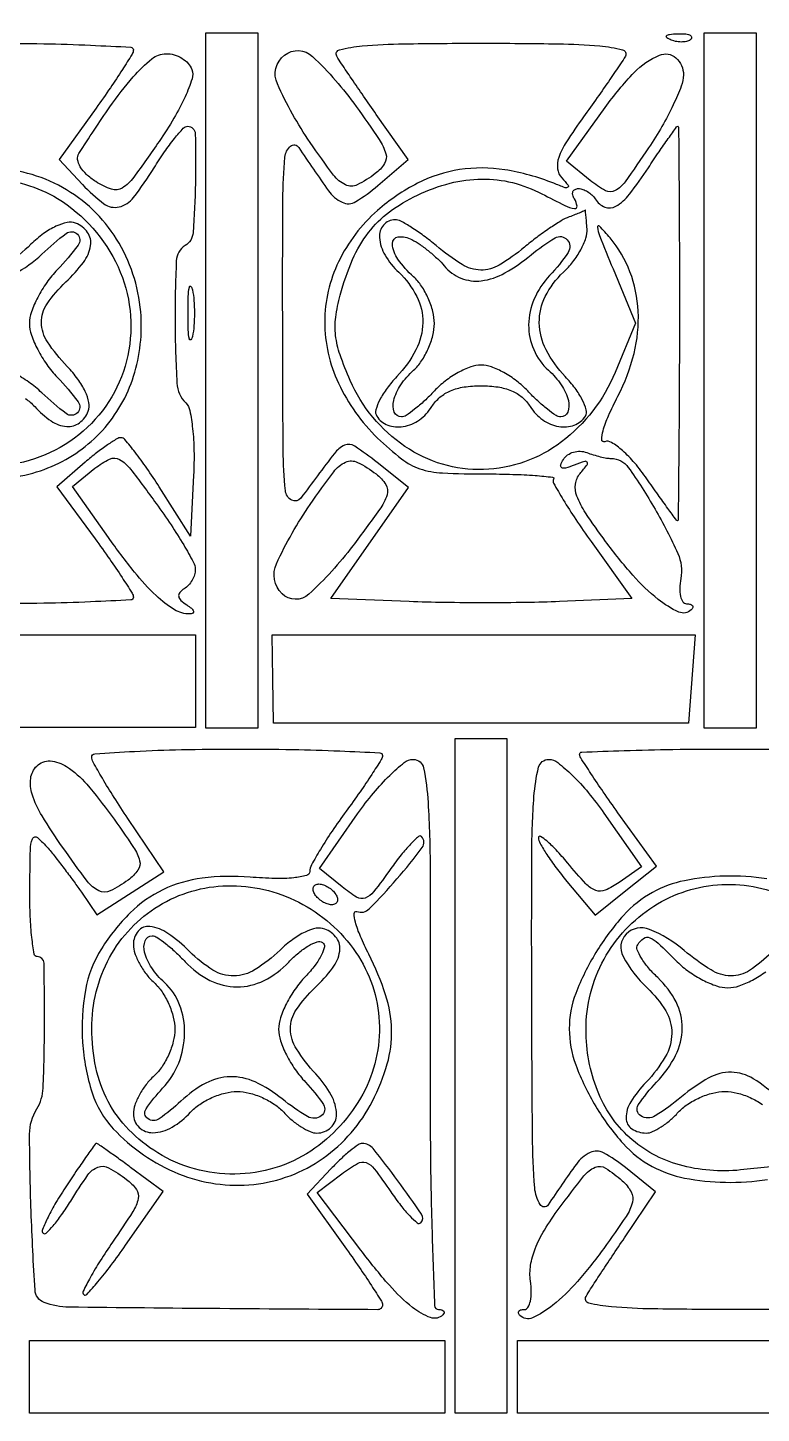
# Model space of a CAD drawing. Header units: inches. Extents: x 57 to 2760, y -193 to 2149.
# Drawn here: x 441.37 to 451.83, y 859.99 to 879.75 of the extents above; entities that cross this region are included whole.
import ezdxf

# ---------------------------------------------------------------- set-up
doc = ezdxf.new("R2010")
doc.units = ezdxf.units.IN
doc.header["$MEASUREMENT"] = 0
doc.set_wipeout_variables(frame=1)

# ---------------------------------------------------------------- blocks, each defined once
blk = doc.blocks.new('TG7-1H40CA')
blk.add_wipeout([(-0.386, 49.351), (148.648, 49.351), (148.648, -0.051), (-0.352, 0.023)])
for points in [[(110.455, 45.396), (83.66, 45.396, -0.000388), (73.385, 45.404, -0.000648), (64.735, 45.429, -0.000017), (56.91, 45.461, -0.408403), (56.863, 45.507, -0.104037), (56.879, 45.589, -0.000888), (57.131, 46.184, -0.003078), (57.426, 46.865, -0.001973), (57.777, 47.654), (58.693, 49.689), (148.648, 49.689)], [(33.623, 19.49, -0.004221), (34.418, 19.483, -0.007031), (35.087, 19.462, -0.001977), (35.66, 19.434, -0.398797), (35.696, 19.396, -0.138354), (35.678, 19.335, -0.004425), (35.54, 19.114, -0.008246), (35.369, 18.855, -0.005596), (35.166, 18.566), (34.637, 17.83), (34.97, 17.475, 0.042636), (35.276, 17.201, 0.22227), (35.492, 17.155, 0.173929), (35.7, 17.289, 0.024931), (35.992, 17.713, -0.012892), (36.14, 17.94, -0.018771), (36.283, 18.131, -0.014594), (36.409, 18.278, -0.211107), (36.471, 18.305, -0.406556), (36.579, 18.2, -0.011685), (36.581, 17.494, -0.013007), (36.548, 16.788, -0.240659), (36.436, 16.603, 0.248459), (36.309, 16.386, 0.011674), (36.291, 15.51, 0.013318), (36.318, 14.641, 0.184178), (36.444, 14.359, -0.1496), (36.502, 14.25, -0.02098), (36.541, 13.993, -0.022422), (36.561, 13.676, -0.017348), (36.555, 13.331), (36.51, 12.458), (36.066, 13.161, 0.009742), (35.888, 13.43, 0.014641), (35.722, 13.657, 0.009427), (35.577, 13.837, 0.220865), (35.519, 13.864, 0.139145), (35.459, 13.847, 0.012695), (35.327, 13.761, 0.015659), (35.173, 13.649, 0.011626), (35.01, 13.515), (34.604, 13.165), (35.15, 12.422, -0.005452), (35.359, 12.13, -0.008079), (35.535, 11.87, -0.004207), (35.678, 11.647, -0.141503), (35.696, 11.587, -0.399201), (35.66, 11.55, -0.001888), (35.087, 11.522, -0.00687), (34.418, 11.502, -0.004124), (33.623, 11.495, -0.005733)], [(34.157, 14.422, -0.062472), (34.289, 14.308, 0.058593), (34.524, 14.103, 0.129727), (34.746, 14.024, 0.184881), (34.928, 14.076, 0.140469), (35.053, 14.243, 0.143956), (35.063, 14.364, 0.058925), (35.01, 14.522, 0.048319), (34.904, 14.7, 0.032497), (34.753, 14.88, -0.043148), (34.471, 15.23, -0.144885), (34.385, 15.507, -0.156504), (34.465, 15.773, -0.052948), (34.733, 16.085, 0.042778), (34.984, 16.365, 0.120836), (35.087, 16.604, 0.200038), (35.043, 16.791, 0.145834), (34.873, 16.923, 0.143956), (34.751, 16.933, 0.058925), (34.593, 16.88, 0.048319), (34.416, 16.774, 0.032497), (34.235, 16.622, -0.043148), (33.886, 16.341, -0.144885)], [(34.739, 16.778, -0.870141), (34.908, 16.608, -0.029318), (34.612, 16.26, 0.037865), (34.46, 16.076, 0.034006), (34.332, 15.864, 0.035655), (34.243, 15.657, 0.083711), (34.215, 15.493, 0.083711), (34.243, 15.328, 0.035655), (34.332, 15.121, 0.034006), (34.46, 14.909, 0.037865), (34.612, 14.725, -0.029318), (34.908, 14.377, -0.870141), (34.739, 14.207, -0.029318), (34.391, 14.504, 0.037865), (34.206, 14.656, 0.034006), (33.995, 14.784, 0.035655)], [(34.002, 16.201, 0.070589), (34.391, 16.481, -0.029318), (34.739, 16.778, -0.374162)], [(44.729, 7.572, 0.043311), (44.132, 7.61, 0.04409), (43.555, 7.545, 0.075554), (43.101, 7.379, 0.085042), (42.686, 7.049, 0.045519), (42.294, 6.522, 0.045646), (42.006, 5.938, 0.091722), (41.913, 5.434, 0.089221), (42.006, 4.917, 0.046603), (42.291, 4.325, 0.046576), (42.682, 3.795, 0.088019), (43.097, 3.468, 0.074817), (43.558, 3.304, 0.043577), (44.141, 3.243, 0.043066), (44.739, 3.283, 0.063636)], [(46.378, 1.429), (44.211, 1.429, -0.003448), (43.109, 1.437, -0.018961), (42.515, 1.467, -0.036592), (42.192, 1.52, -0.502616), (42.152, 1.614, -0.01154), (42.218, 1.722, -0.001717), (42.358, 1.937, -0.001932), (42.525, 2.189, -0.001663), (42.703, 2.453), (43.145, 3.106), (42.714, 3.454, 0.043507), (42.403, 3.662, 0.243135), (42.209, 3.668, 0.125394), (42.014, 3.504, 0.009168), (41.613, 2.922, -0.550703), (41.497, 2.925, -0.116612), (41.421, 3.163, -0.0175), (41.389, 3.914, -0.001356), (41.378, 5.928, -0.001614), (41.379, 7.931, -0.017135), (41.41, 8.747, -0.043274), (41.476, 9.163, -0.344077), (41.62, 9.275, -0.168153), (41.749, 9.23, -0.026253), (41.955, 9.05, -0.026734), (42.184, 8.803, -0.020445), (42.407, 8.509), (42.943, 7.744), (42.625, 7.521, -0.048727), (42.427, 7.41, -0.196973), (42.292, 7.406, -0.116309), (42.15, 7.501, -0.012586), (41.888, 7.8, 0.012683), (41.727, 7.983, 0.027698), (41.593, 8.112, 0.048897), (41.502, 8.177, 0.584908), (41.473, 8.159, 0.12353), (41.496, 8.078, 0.014578), (41.594, 7.917, 0.016728), (41.725, 7.73, 0.012982), (41.88, 7.535), (42.283, 7.053), (42.719, 7.403), (43.155, 7.753), (42.608, 8.514, -0.00428), (42.399, 8.811, -0.006491), (42.222, 9.074, -0.002811), (42.076, 9.299, -0.14313), (42.061, 9.349, -0.402909), (42.09, 9.379, -0.001145), (42.694, 9.401, -0.005339), (43.39, 9.418, -0.003203), (44.217, 9.423, -0.00345), (45.314, 9.415, -0.019133)], [(45.122, 3.503, -0.002482), (44.356, 3.419, -0.093798), (43.483, 3.491, -0.117355), (42.774, 3.881, -0.116854), (42.314, 4.551, -0.092443), (42.152, 5.418, -0.125609), (42.409, 6.425, -0.126892), (43.117, 7.181, -0.129534), (44.09, 7.491, -0.13368), (45.076, 7.275, 0.006385)], [(44.802, 6.524, -0.050342), (44.483, 6.265, -0.152581), (44.218, 6.188, -0.134579), (43.935, 6.272, -0.035753), (43.551, 6.551, 0.077188), (43.057, 6.851, 0.304483), (42.726, 6.784, 0.329776), (42.68, 6.465, 0.080757), (43.023, 6.018, -0.070065), (43.288, 5.688, -0.138065), (43.375, 5.366, -0.130007), (43.282, 5.033, -0.058785), (43.007, 4.669, 0.050428), (42.791, 4.392, 0.142237), (42.724, 4.159, 0.250434), (42.806, 4.007, 0.147693), (43.009, 3.946, 0.108386), (43.101, 3.966, 0.03544), (43.222, 4.033, 0.033394), (43.351, 4.128, 0.032047), (43.468, 4.242, -0.062472), (43.599, 4.355, -0.041885), (43.774, 4.451, -0.041901), (43.962, 4.516, -0.062761), (44.134, 4.538, -0.062761), (44.306, 4.516, -0.041901), (44.494, 4.451, -0.041885), (44.668, 4.355, -0.062472)], [(44.901, 4.437, 0.05148), (44.538, 4.72, 0.135844), (44.225, 4.813, 0.132398), (43.904, 4.732, 0.047824), (43.513, 4.463, -0.036342), (43.14, 4.192, -0.279542), (42.933, 4.19, -0.428937), (42.898, 4.346, -0.04449), (43.159, 4.673, 0.073221), (43.43, 5.053, 0.115612), (43.525, 5.44, 0.121504), (43.437, 5.815, 0.086258), (43.176, 6.162, -0.027338), (43.042, 6.303, -0.03964), (42.941, 6.442, -0.045342), (42.882, 6.561, -0.234443), (42.889, 6.632, -0.100287), (42.974, 6.723, -0.261794), (43.061, 6.732, -0.087604), (43.182, 6.652, -0.007274), (43.454, 6.388, 0.041796), (43.622, 6.247, 0.03605), (43.819, 6.127, 0.037682), (44.014, 6.044, 0.081055), (44.175, 6.018, 0.082254), (44.335, 6.045, 0.03973), (44.525, 6.127, 0.037997), (44.715, 6.247, 0.044423)]]:
    blk.add_lwpolyline(points, format="xyb")
for points in [[(37.472, 19.638), (37.472, 9.719), (36.732, 9.719), (36.732, 19.638), (37.472, 19.638)], [(44.578, 19.638), (44.578, 9.719), (43.838, 9.719), (43.838, 19.638), (44.578, 19.638)], [(36.584, 11.051), (36.584, 9.732), (30.662, 9.732), (30.662, 11.051), (36.584, 11.051)], [(43.707, 11.051), (43.616, 9.793), (37.696, 9.793), (37.685, 10.422), (37.674, 11.051), (43.707, 11.051)], [(41.025, 9.571), (41.025, -0.051), (40.285, -0.051), (40.285, 9.571), (41.025, 9.571)], [(40.137, 0.985), (40.137, -0.051), (34.215, -0.051), (34.215, 0.985), (40.137, 0.985)], [(47.095, 0.985), (47.095, -0.051), (41.173, -0.051), (41.173, 0.985), (47.095, 0.985)]]:
    blk.add_lwpolyline(points)
for points in [[(43.65, 19.548, -0.126455), (43.601, 19.52, -0.060344), (43.529, 19.508, -0.05415), (43.447, 19.513, -0.051402), (43.366, 19.536, -0.054073), (43.304, 19.569, -0.470617), (43.302, 19.596, -0.168741), (43.345, 19.617, -0.018894), (43.455, 19.626, -0.028489), (43.558, 19.624, -0.077125), (43.629, 19.608, -0.208169), (43.656, 19.581, -0.296942)], [(38.874, 18.588, -0.006765), (39.203, 18.116, -0.079728), (39.298, 17.914, -0.212263), (39.278, 17.773, -0.091045), (39.147, 17.63, -0.047903), (38.89, 17.471, -0.229531), (38.722, 17.47, -0.1211), (38.552, 17.609, -0.010206), (38.219, 18.073, -0.045422), (37.75, 18.909, -0.344085), (37.851, 19.32, -0.372812), (38.253, 19.301, -0.046707)], [(42.713, 19.304, -0.018084), (42.645, 19.196, -0.002472), (42.494, 18.974, -0.00284), (42.312, 18.714, -0.002396), (42.117, 18.441, 0.012549), (41.873, 18.083, 0.058476), (41.763, 17.859, 0.118068), (41.746, 17.7, 0.155636), (41.807, 17.568, -0.0136), (41.898, 17.464, -0.448272), (41.894, 17.435, -0.236188), (41.853, 17.43, -0.007562), (41.691, 17.492, 0.055376), (40.994, 17.685, 0.078088), (40.35, 17.687, 0.080194), (39.749, 17.492, 0.062019), (39.179, 17.105, 0.100132), (38.623, 16.374, 0.113323), (38.426, 15.516, 0.110243), (38.622, 14.64, 0.09072), (39.18, 13.859, 0.025541), (39.522, 13.561, 0.086904), (39.781, 13.421, 0.068423), (40.103, 13.361, 0.011951), (40.724, 13.347, -0.007056), (41.109, 13.341, -0.012599), (41.426, 13.325, -0.007399), (41.676, 13.301, -0.551737), (41.69, 13.271, 0.273974), (41.689, 13.215, 0.006235), (41.828, 12.978, 0.012202), (42.005, 12.699, 0.007739), (42.224, 12.382), (42.806, 11.57), (41.774, 11.526, -0.006761), (41.299, 11.513, -0.00374), (40.718, 11.508, -0.003729), (40.13, 11.513, -0.005993), (39.628, 11.526), (38.514, 11.57), (39.618, 13.152), (39.174, 13.508, 0.020862), (38.853, 13.744, 0.262466), (38.708, 13.756, 0.121819), (38.564, 13.64, 0.003472), (38.085, 13.002, -0.373471), (37.955, 12.973, -0.247783), (37.865, 13.108, -0.024039), (37.833, 13.689, -0.001332), (37.826, 15.507, -0.001478), (37.828, 17.253, -0.021659), (37.858, 17.867, -0.197153), (37.938, 18.022, -0.448484), (38.054, 18.005, 0.008094), (38.479, 17.386, 0.126033), (38.674, 17.221, 0.254669), (38.867, 17.231, 0.041087), (39.181, 17.459), (39.615, 17.833), (39.161, 18.476, -0.002186), (38.979, 18.736, -0.002539), (38.808, 18.985, -0.002259), (38.665, 19.197, -0.015149), (38.598, 19.304, -0.502093), (38.638, 19.398, -0.036609), (38.961, 19.451, -0.018983), (39.554, 19.482, -0.003455), (40.655, 19.49, -0.003461), (41.755, 19.482, -0.018963), (42.348, 19.451, -0.036343), (42.672, 19.398, -0.50082)], [(36.531, 19.117, -0.173714), (36.534, 18.982, -0.026325), (36.434, 18.727, -0.026188), (36.275, 18.421, -0.017885), (36.064, 18.09, -0.006692), (35.701, 17.578, -0.093953), (35.538, 17.425, -0.22738), (35.384, 17.407, -0.063064), (35.16, 17.516, -0.041584), (35.027, 17.62, -0.071236), (34.939, 17.729, -0.098265), (34.902, 17.831, -0.180745), (34.92, 17.917, -0.009403), (35.361, 18.581, -0.028315), (35.694, 19.01, -0.040712), (35.96, 19.268, -0.17428), (36.164, 19.341, -0.07314), (36.278, 19.325, -0.064113), (36.388, 19.276, -0.066866), (36.477, 19.203, -0.097604)], [(43.542, 19.04, -0.092638), (43.511, 18.877, -0.01909), (43.396, 18.61, -0.019468), (43.235, 18.304, -0.017244), (43.045, 18, -0.006365), (42.709, 17.515, -0.111274), (42.568, 17.388, -0.256934), (42.431, 17.387, -0.04605), (42.211, 17.534), (41.874, 17.806), (42.426, 18.574, -0.034697), (42.838, 19.072, -0.103809), (43.201, 19.321, -0.287872), (43.433, 19.282, -0.214436)], [(43.484, 15.493, -0.000762), (43.481, 14.414, -0.001271), (43.474, 13.506, -0.000065), (43.466, 12.689, -0.411316), (43.457, 12.68, -0.238475), (43.442, 12.687, -0.000752), (43.319, 12.856, -0.003924), (43.18, 13.049, -0.002418), (43.019, 13.278, 0.024904), (42.847, 13.502, 0.036144), (42.672, 13.68, 0.039676), (42.516, 13.796, 0.236376), (42.419, 13.806, -0.526316), (42.376, 13.835, -0.070373), (42.395, 13.963, -0.034521), (42.473, 14.178, -0.014707), (42.606, 14.454, 0.058832), (42.837, 15.066, 0.07318), (42.896, 15.67, 0.078719), (42.779, 16.23, 0.083806), (42.496, 16.713, 0.017755), (42.346, 16.88, 0.708864), (42.315, 16.866, 0.072659), (42.344, 16.746, 0.002239), (42.537, 16.272), (42.858, 15.497), (42.567, 14.795, -0.132852), (41.803, 13.804, -0.15606), (40.689, 13.41, -0.159286), (39.57, 13.739, -0.139095), (38.788, 14.681, -0.020541), (38.644, 15.047, -0.054678), (38.581, 15.321, -0.062037), (38.583, 15.581, -0.033016), (38.647, 15.898, -0.035473), (38.824, 16.407, -0.06294), (39.048, 16.789, -0.068147), (39.347, 17.083, -0.049611), (39.747, 17.324, -0.047337), (40.213, 17.493, -0.060952), (40.665, 17.553, -0.063744), (41.102, 17.502, -0.059181), (41.523, 17.342, 0.006385), (41.852, 17.176, 0.074885), (41.988, 17.133, 0.507672), (42.024, 17.168, 0.100716), (41.987, 17.269, -0.076764), (41.963, 17.326, -0.154201), (41.966, 17.374, -0.186277), (41.995, 17.405, -0.117858), (42.044, 17.417, -0.085235), (42.107, 17.406, -0.053414), (42.175, 17.374, -0.051777), (42.237, 17.326, -0.064269), (42.283, 17.269, 0.160659), (42.42, 17.154, 0.23155), (42.576, 17.165, 0.095295), (42.77, 17.336, 0.019011), (43.041, 17.713, -0.003032), (43.193, 17.94, -0.004894), (43.326, 18.131, -0.001151), (43.443, 18.296, -0.242038), (43.46, 18.305, -0.411674), (43.472, 18.294, -0.000095), (43.479, 17.479, -0.001533), (43.483, 16.571, -0.000919)], [(32.59, 17.454, 0.171913), (31.594, 16.416, 0.169058), (31.465, 14.974, 0.166589), (32.26, 13.749, 0.167545), (33.638, 13.272, 0.100897), (34.531, 13.454, 0.108664), (35.255, 13.968, 0.107911), (35.7, 14.742, 0.098309), (35.801, 15.659, 0.118062), (35.457, 16.697, 0.127052), (34.686, 17.433, 0.127033), (33.655, 17.704, 0.118005)], [(34.614, 17.275, -0.150135), (35.478, 16.301, -0.159934), (35.617, 15.037, -0.163986), (34.982, 13.958, -0.157863), (33.813, 13.464, -0.097554), (32.884, 13.564, -0.121275), (32.143, 14.011, -0.121387), (31.694, 14.752, -0.097848), (31.594, 15.679, -0.125755), (31.93, 16.637, -0.124912), (32.685, 17.32, -0.127123), (33.664, 17.552, -0.13277)], [(41.913, 17.013, 0.045359), (41.8, 16.958, 0.012358), (41.633, 16.851, 0.012394), (41.449, 16.72, 0.012601), (41.273, 16.581, -0.037766), (40.915, 16.326, -0.14101), (40.65, 16.255, -0.13669), (40.384, 16.334, -0.03466), (40.016, 16.603, 0.015253), (39.836, 16.744, 0.019123), (39.662, 16.864, 0.017588), (39.51, 16.952, 0.123541), (39.428, 16.973, 0.221469), (39.265, 16.897, 0.19487), (39.207, 16.718, 0.116391), (39.286, 16.467, 0.07069), (39.481, 16.223, -0.087799), (39.738, 15.878, -0.121688), (39.824, 15.504, -0.114765), (39.726, 15.117, -0.072341), (39.454, 14.735, 0.030655), (39.314, 14.569, 0.042442), (39.211, 14.404, 0.049151), (39.155, 14.261, 0.210233), (39.167, 14.172, 0.167609), (39.325, 14.043, 0.131761), (39.546, 14.023, 0.111847), (39.776, 14.119, 0.099311), (39.954, 14.308, -0.077821), (40.069, 14.44, -0.075647), (40.219, 14.533, -0.063861), (40.412, 14.587, -0.036211), (40.655, 14.604, -0.036211), (40.897, 14.587, -0.063861), (41.091, 14.533, -0.075647), (41.241, 14.44, -0.077821), (41.355, 14.308, 0.099311), (41.534, 14.119, 0.111847), (41.764, 14.023, 0.131761), (41.985, 14.043, 0.167609), (42.143, 14.172, 0.210233), (42.155, 14.261, 0.049151), (42.099, 14.404, 0.042442), (41.996, 14.569, 0.030655), (41.855, 14.735, -0.072347), (41.583, 15.117, -0.114808), (41.486, 15.504, -0.121706), (41.571, 15.878, -0.087732), (41.829, 16.223, 0.039936), (41.965, 16.373, 0.038945), (42.077, 16.544, 0.04165), (42.15, 16.71, 0.102843), (42.167, 16.841, 0.002128), (42.159, 16.947, 0.003776), (42.151, 17.035, 0.001165), (42.143, 17.109, 0.759349), (42.141, 17.109, -0.183013), (42.134, 17.103, -0.001761), (42.072, 17.076, -0.00555), (41.999, 17.046, -0.00353)], [(40.13, 16.315, 0.123806), (40.369, 16.14, 0.128537), (40.658, 16.102, 0.096663), (40.995, 16.213, 0.04705), (41.368, 16.472, -0.04214), (41.711, 16.714, -0.357085), (41.884, 16.687, -0.342284), (41.897, 16.507, -0.041274), (41.633, 16.176, 0.085384), (41.413, 15.843, 0.10077), (41.334, 15.474, 0.106533), (41.406, 15.12, 0.106009), (41.617, 14.826, -0.059994), (41.799, 14.617, -0.085275), (41.901, 14.392, -0.156212), (41.892, 14.23, -0.311042), (41.791, 14.16, -0.148512), (41.724, 14.18, -0.019347), (41.602, 14.269, -0.021145), (41.463, 14.389, -0.016233), (41.321, 14.53, 0.04065), (41.164, 14.672, 0.036766), (40.982, 14.792, 0.038735), (40.802, 14.874, 0.088288), (40.655, 14.9, 0.088288), (40.508, 14.874, 0.038735), (40.328, 14.792, 0.036766), (40.145, 14.672, 0.04065), (39.989, 14.53, -0.016233), (39.847, 14.389, -0.021145), (39.707, 14.269, -0.019347), (39.586, 14.18, -0.148512), (39.519, 14.16, -0.311042), (39.418, 14.23, -0.156212), (39.409, 14.392, -0.085275), (39.51, 14.617, -0.059994), (39.693, 14.826, 0.062472), (39.806, 14.958, 0.041885), (39.902, 15.133, 0.041901), (39.967, 15.32, 0.062761), (39.989, 15.493, 0.062761), (39.967, 15.665, 0.041901), (39.902, 15.852, 0.041885), (39.806, 16.027, 0.062472), (39.693, 16.159, -0.053722), (39.469, 16.409, -0.144456), (39.392, 16.632, -0.399355), (39.475, 16.728, -0.148346), (39.668, 16.69, -0.029489), (39.786, 16.618, -0.018165), (39.915, 16.52, -0.018196), (40.037, 16.413, -0.030842)], [(36.54, 15.307, -0.142433), (36.517, 15.262, -0.611425), (36.495, 15.268, -0.039503), (36.48, 15.402, -0.008087), (36.476, 15.641, -0.008087), (36.48, 15.879, -0.039503), (36.495, 16.013, -0.611425), (36.517, 16.02, -0.142433), (36.54, 15.974, -0.029693), (36.56, 15.822, -0.017887), (36.567, 15.641, -0.017887), (36.56, 15.459, -0.029693)], [(42.51, 13.568, -0.243753), (42.755, 13.441, -0.022355), (43.136, 12.846, -0.025361), (43.461, 12.214, -0.15433), (43.503, 11.854, 0.039376), (43.488, 11.717, 0.065251), (43.499, 11.601, 0.09491), (43.534, 11.523, 0.245543), (43.587, 11.495, -0.057546), (43.639, 11.489, -0.172978), (43.669, 11.47, -0.25335), (43.674, 11.442, -0.112626), (43.653, 11.409, -0.313483), (43.475, 11.377, -0.060996), (43.18, 11.558, -0.04356), (42.821, 11.901, -0.022513), (42.431, 12.385, -0.010745), (42.145, 12.791, -0.057806), (42.022, 13.031, -0.121819), (42.002, 13.203, -0.142736), (42.067, 13.353, 0.01003), (42.167, 13.478, 0.326084), (42.167, 13.515, 0.333588), (42.133, 13.526, 0.010261), (41.984, 13.472, -0.020899), (41.86, 13.431, -0.193775), (41.805, 13.436, -0.375891), (41.791, 13.473, -0.050887), (41.83, 13.553, -0.100882), (41.89, 13.617, -0.081468), (41.974, 13.658, -0.078975), (42.07, 13.67, -0.085472), (42.162, 13.652, 0.017159), (42.256, 13.62, 0.015159), (42.355, 13.593, 0.015405), (42.446, 13.574, 0.043911)], [(36.579, 11.985, -0.08187), (36.569, 11.91, -0.055234), (36.534, 11.831, -0.054248), (36.482, 11.76, -0.070129), (36.42, 11.708, 0.079241), (36.358, 11.654, 0.218762), (36.343, 11.6, 0.167837), (36.374, 11.543, 0.045108), (36.457, 11.479, -0.03303), (36.525, 11.43, -0.137304), (36.553, 11.389, -0.353488), (36.543, 11.362, -0.132101), (36.501, 11.35, -0.143356), (36.283, 11.41, -0.050064), (36.021, 11.611, -0.035699), (35.713, 11.946, -0.014539), (35.34, 12.442), (34.828, 13.167), (35.149, 13.427, -0.058939), (35.357, 13.559, -0.246791), (35.501, 13.553, -0.099366), (35.657, 13.415, -0.006384), (36.022, 12.924, -0.009777), (36.234, 12.619, -0.013039), (36.414, 12.334, -0.010286), (36.551, 12.091, -0.117275)], [(39.159, 13.346, -0.09198), (39.296, 13.196, -0.221154), (39.314, 13.049, -0.077337), (39.207, 12.838, -0.005831), (38.825, 12.32, -0.046335), (38.197, 11.631, -0.397498), (37.817, 11.638, -0.317282), (37.738, 12.067, -0.042523), (38.219, 12.912, -0.010264), (38.554, 13.378, -0.124233), (38.724, 13.515, -0.229221), (38.893, 13.512, -0.044864)], [(39.249, 9.332, -0.140437), (39.231, 9.272, -0.004583), (39.096, 9.06, -0.008457), (38.929, 8.812, -0.005743), (38.73, 8.535, 0.00947), (38.532, 8.253, 0.012892), (38.364, 7.992, 0.009773), (38.236, 7.77, 0.126846), (38.212, 7.678, -0.342563), (38.166, 7.618, -0.038721), (37.984, 7.586, -0.030833), (37.716, 7.577, -0.013459), (37.361, 7.596, 0.051494), (36.679, 7.581, 0.081326), (36.118, 7.416, 0.083449), (35.65, 7.085, 0.05708), (35.242, 6.575, 0.096703), (35.014, 5.984, 0.060044), (34.973, 5.239, 0.060829), (35.109, 4.52, 0.11133), (35.409, 4.008, 0.108631), (36.342, 3.365, 0.12362), (37.413, 3.214, 0.128121), (38.401, 3.586, 0.121572), (39.105, 4.399, 0.047418), (39.317, 4.933, 0.076748), (39.379, 5.417, 0.072763), (39.294, 5.915, 0.038501), (39.054, 6.496, -0.015282), (38.935, 6.751, -0.033597), (38.863, 6.954, -0.063538), (38.845, 7.079, -0.532291), (38.883, 7.106, 0.297318), (39.061, 7.144, 0.017344), (39.455, 7.57, 0.01696), (39.817, 8.019, 0.373387), (39.806, 8.175, 0.398708), (39.763, 8.176, 0.019211), (39.65, 8.067, 0.022596), (39.516, 7.913, 0.013255), (39.369, 7.717, -0.010282), (39.123, 7.386, -0.13945), (39.003, 7.297, -0.230524), (38.881, 7.309, -0.033463), (38.672, 7.457), (38.349, 7.721), (38.894, 8.498, -0.020092), (39.121, 8.795, -0.026378), (39.352, 9.047, -0.025746), (39.56, 9.23, -0.169195), (39.69, 9.275, -0.357869), (39.836, 9.155, -0.033891), (39.899, 8.662, -0.01464), (39.929, 7.712, -0.001343), (39.928, 5.352, 0.002932), (39.932, 3.783, 0.005714), (39.956, 2.532, 0.001437), (39.992, 1.485, 0.40343), (40.05, 1.429, -0.058324), (40.097, 1.423, -0.175183), (40.123, 1.406, -0.252331), (40.127, 1.381, -0.110658), (40.109, 1.351, -0.292497), (39.935, 1.313, -0.079394), (39.679, 1.457, -0.046471), (39.347, 1.774, -0.017151), (38.94, 2.277), (38.319, 3.099), (38.668, 3.362, -0.028982), (38.893, 3.512, -0.223368), (39.016, 3.524, -0.146577), (39.133, 3.437, -0.010775), (39.367, 3.107, 0.015861), (39.508, 2.915, 0.027214), (39.638, 2.764, 0.026995), (39.746, 2.664, 0.387613), (39.795, 2.666, 0.360048), (39.806, 2.788, 0.009556), (39.469, 3.265, 0.011087), (39.115, 3.724, 0.22657), (38.961, 3.798, 0.155655), (38.902, 3.779, 0.016455), (38.787, 3.691, 0.019081), (38.653, 3.574, 0.014205), (38.515, 3.435), (38.174, 3.072), (38.711, 2.324, -0.004906), (38.917, 2.031, -0.007339), (39.091, 1.772, -0.003553), (39.233, 1.549, -0.14087), (39.249, 1.493, -0.415933), (39.181, 1.426, -0.000456), (36.931, 1.441, -0.001278), (34.78, 1.463, -0.086915), (34.422, 1.53, -0.29549), (34.294, 1.705, -0.006151), (34.238, 2.832, -0.009157), (34.217, 3.929, -0.139468), (34.319, 4.29, 0.129116), (34.41, 4.588, 0.009195), (34.429, 5.463, 0.005526), (34.422, 6.368, 0.408684), (34.326, 6.462, -0.366244), (34.282, 6.499, -0.013087), (34.249, 6.734, -0.018614), (34.226, 7.033, -0.011264), (34.22, 7.387, -0.003335), (34.227, 7.991, -0.094401), (34.259, 8.143, -0.507058), (34.328, 8.16, -0.043328), (34.479, 8.009, -0.007425), (34.593, 7.869, -0.004395), (34.724, 7.699, -0.004397), (34.852, 7.527, -0.007535), (34.955, 7.381), (35.177, 7.057), (36.131, 7.67), (35.617, 8.434, -0.006381), (35.421, 8.734, -0.009163), (35.254, 9.006, -0.005577), (35.122, 9.237, -0.127737), (35.103, 9.31, -0.395012), (35.146, 9.356, -0.002882), (35.712, 9.39, -0.008507), (36.381, 9.415, -0.005111), (37.176, 9.423, -0.004124), (37.971, 9.416, -0.00687), (38.64, 9.396, -0.001888), (39.213, 9.369, -0.399201)], [(35.38, 8.479, -0.006713), (35.7, 8.02, -0.085557), (35.786, 7.83, -0.222575), (35.761, 7.696, -0.079682), (35.621, 7.554, -0.044656), (35.365, 7.399, -0.233431), (35.205, 7.4, -0.115533), (35.041, 7.536, -0.008073), (34.688, 8.021, -0.016631), (34.394, 8.468, -0.060008), (34.253, 8.778, -0.109312), (34.232, 9.005, -0.165897), (34.319, 9.181, -0.217419), (34.51, 9.253, -0.129221), (34.744, 9.173, -0.068321), (35.031, 8.921, -0.022516)], [(38.054, 7.239, -0.125327), (38.869, 6.523, -0.138795), (39.203, 5.53, -0.137362), (38.969, 4.502, -0.121771), (38.227, 3.689, -0.074248), (37.715, 3.448, -0.070306), (37.145, 3.36, -0.06986), (36.57, 3.434, -0.071707), (36.043, 3.664, -0.06121), (35.632, 3.993, -0.071595), (35.337, 4.397, -0.069285), (35.162, 4.879, -0.052573), (35.103, 5.438, -0.124146), (35.358, 6.449, -0.132938), (36.058, 7.187, -0.132728), (37.036, 7.473, -0.123575)], [(38.582, 7.35, -0.076764), (38.606, 7.294, -0.154201), (38.603, 7.246, -0.186277), (38.575, 7.214, -0.117858), (38.526, 7.202, -0.085235), (38.462, 7.213, -0.053414), (38.394, 7.246, -0.051777), (38.332, 7.294, -0.064269), (38.286, 7.35, -0.076764), (38.262, 7.407, -0.154201), (38.265, 7.455, -0.186277), (38.294, 7.487, -0.117858), (38.343, 7.498, -0.085235), (38.406, 7.488, -0.053414), (38.474, 7.455, -0.051777), (38.536, 7.407, -0.064269)], [(35.696, 6.633, 0.084684), (35.717, 6.509, 0.040713), (35.783, 6.362, 0.038833), (35.878, 6.215, 0.044853), (35.992, 6.092, -0.062472), (36.105, 5.96, -0.041885), (36.201, 5.786, -0.041901), (36.266, 5.598, -0.062761), (36.288, 5.426, -0.062761), (36.266, 5.254, -0.041901), (36.201, 5.066, -0.041885), (36.105, 4.892, -0.062472), (35.992, 4.76, 0.044853), (35.878, 4.637, 0.038833), (35.783, 4.49, 0.040713), (35.717, 4.343, 0.084684), (35.696, 4.219, 0.205451), (35.778, 4.027, 0.199704), (35.975, 3.951, 0.125606), (36.248, 4.029, 0.076965), (36.51, 4.242, -0.062472), (36.642, 4.355, -0.041885), (36.816, 4.451, -0.041901), (37.004, 4.516, -0.062761), (37.176, 4.538, -0.062761), (37.348, 4.516, -0.041901), (37.536, 4.451, -0.041885), (37.71, 4.355, -0.062472), (37.842, 4.242, 0.034176), (37.96, 4.128, 0.03453), (38.091, 4.033, 0.036698), (38.217, 3.966, 0.103819), (38.314, 3.946, 0.188642), (38.513, 4.023, 0.213761), (38.593, 4.211, 0.124196), (38.518, 4.487, 0.059079), (38.299, 4.788, -0.044366), (38.023, 5.145, -0.140869), (37.937, 5.431, -0.152772), (38.02, 5.705, -0.055241), (38.286, 6.018, 0.042778), (38.537, 6.298, 0.120836), (38.64, 6.538, 0.200038), (38.596, 6.725, 0.145834), (38.425, 6.856, 0.143956), (38.304, 6.866, 0.058925), (38.146, 6.813, 0.048319), (37.969, 6.707, 0.032497), (37.788, 6.555, -0.05014), (37.432, 6.277, -0.138044), (37.129, 6.187, -0.144347), (36.832, 6.269, -0.056775), (36.496, 6.536, 0.043381), (36.19, 6.793, 0.123492), (35.932, 6.892, 0.253404), (35.766, 6.827, 0.176442)], [(36.436, 6.388, 0.0865), (36.789, 6.123, 0.117632), (37.175, 6.03, 0.118081), (37.56, 6.121, 0.087611), (37.912, 6.384, -0.029984), (38.054, 6.517, -0.042712), (38.195, 6.617, -0.050044), (38.318, 6.672, -0.223495), (38.394, 6.663, -0.315297), (38.42, 6.602, -0.065393), (38.38, 6.486, -0.047197), (38.287, 6.338, -0.027415), (38.15, 6.179, 0.039136), (38.004, 6, 0.034445), (37.88, 5.793, 0.036044), (37.795, 5.59, 0.081601), (37.768, 5.426, 0.081601), (37.795, 5.262, 0.036044), (37.88, 5.059, 0.034445), (38.004, 4.852, 0.039136), (38.15, 4.673, -0.044871), (38.407, 4.352, -0.402246), (38.377, 4.191, -0.296868), (38.181, 4.181, -0.038482), (37.818, 4.433, 0.0609), (37.433, 4.674, 0.115738), (37.078, 4.749, 0.118341), (36.731, 4.658, 0.065428), (36.374, 4.401, -0.035218), (36.066, 4.15, -0.317044), (35.902, 4.151, -0.409703), (35.877, 4.289, -0.038748), (36.114, 4.585, 0.094326), (36.343, 4.944, 0.090557), (36.427, 5.367, 0.095198), (36.356, 5.775, 0.118637), (36.14, 6.092, -0.059994), (35.958, 6.302, -0.085275), (35.856, 6.526, -0.156212), (35.865, 6.689, -0.311042), (35.966, 6.758, -0.148512), (36.033, 6.738, -0.019347), (36.154, 6.65, -0.021145), (36.294, 6.53, -0.016233)], [(34.742, 3.192, 0.012201), (34.593, 2.955, 0.019334), (34.479, 2.744, 0.014085), (34.399, 2.57, 0.305926), (34.409, 2.518, 0.409263), (34.452, 2.517, 0.023132), (34.553, 2.624, 0.02477), (34.673, 2.779, 0.014297), (34.803, 2.976, -0.014296), (35.048, 3.348, -0.148412), (35.191, 3.46, -0.221799), (35.344, 3.45, -0.036521), (35.599, 3.285, -0.07358), (35.739, 3.142, -0.215235), (35.766, 3.01, -0.088737), (35.689, 2.826, -0.007309), (35.399, 2.391, 0.009749), (35.223, 2.123, 0.01568), (35.084, 1.888, 0.009534), (34.981, 1.691, 0.322588), (34.989, 1.642, 0.428285), (35.032, 1.643, 0.008689), (35.19, 1.823, 0.01482), (35.377, 2.057, 0.008717), (35.586, 2.347), (36.121, 3.114), (35.657, 3.456, 0.002466), (35.478, 3.587, 0.003898), (35.323, 3.697, 0.001022), (35.186, 3.792, 0.152692), (35.168, 3.798, 0.243014), (35.153, 3.789, 0.000953), (35.033, 3.62, 0.004452), (34.897, 3.424, 0.00275)], [(42.669, 3.266, -0.080319), (42.797, 3.105, -0.197862), (42.815, 2.958, -0.081897), (42.723, 2.757, -0.007355), (42.405, 2.3, -0.023623), (42.029, 1.826, -0.044572), (41.677, 1.489, -0.062379), (41.387, 1.311, -0.312453), (41.21, 1.343, -0.10636), (41.189, 1.376, -0.249724), (41.192, 1.404, -0.18019), (41.22, 1.423, -0.060164), (41.271, 1.429, 0.267198), (41.323, 1.459, 0.077624), (41.358, 1.549, 0.055483), (41.372, 1.68, 0.033808), (41.36, 1.836, -0.074248), (41.362, 2.058, -0.054915), (41.427, 2.296, -0.043497), (41.559, 2.562, -0.022041), (41.769, 2.872, -0.008098), (42.123, 3.335, -0.122793), (42.282, 3.457, -0.249368), (42.432, 3.445, -0.042562)]]:
    blk.add_lwpolyline(points, format="xyb", close=True)

msp = doc.modelspace()

# ---------------------------------------------------------------- block references
at = {"linetype": 'Continuous'}
msp.add_blockref('TG7-1H40CA', (407.17835, 860.04158), dxfattribs=at)

doc.saveas('drawing.dxf')
